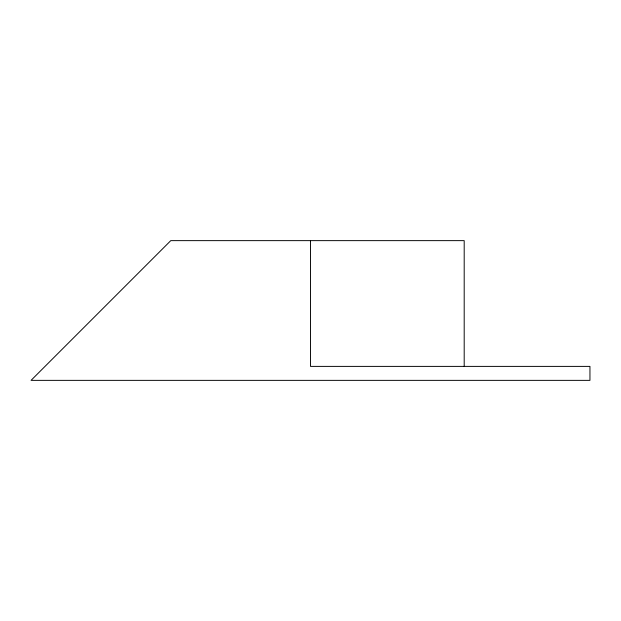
<?xml version="1.0" encoding="UTF-8"?>
<svg xmlns="http://www.w3.org/2000/svg" width="621" height="621" viewBox="0 0 621 621"><rect width="100%" height="100%" fill="white"/><g stroke="black" fill="none" stroke-linecap="round" stroke-linejoin="round"><path stroke-width="0.93" d="M464.197 366.39L464.197 240.637L170.775 240.637L31.05 380.363L589.95 380.363L589.95 366.39L310.5 366.39L310.5 240.637"/></g></svg>
